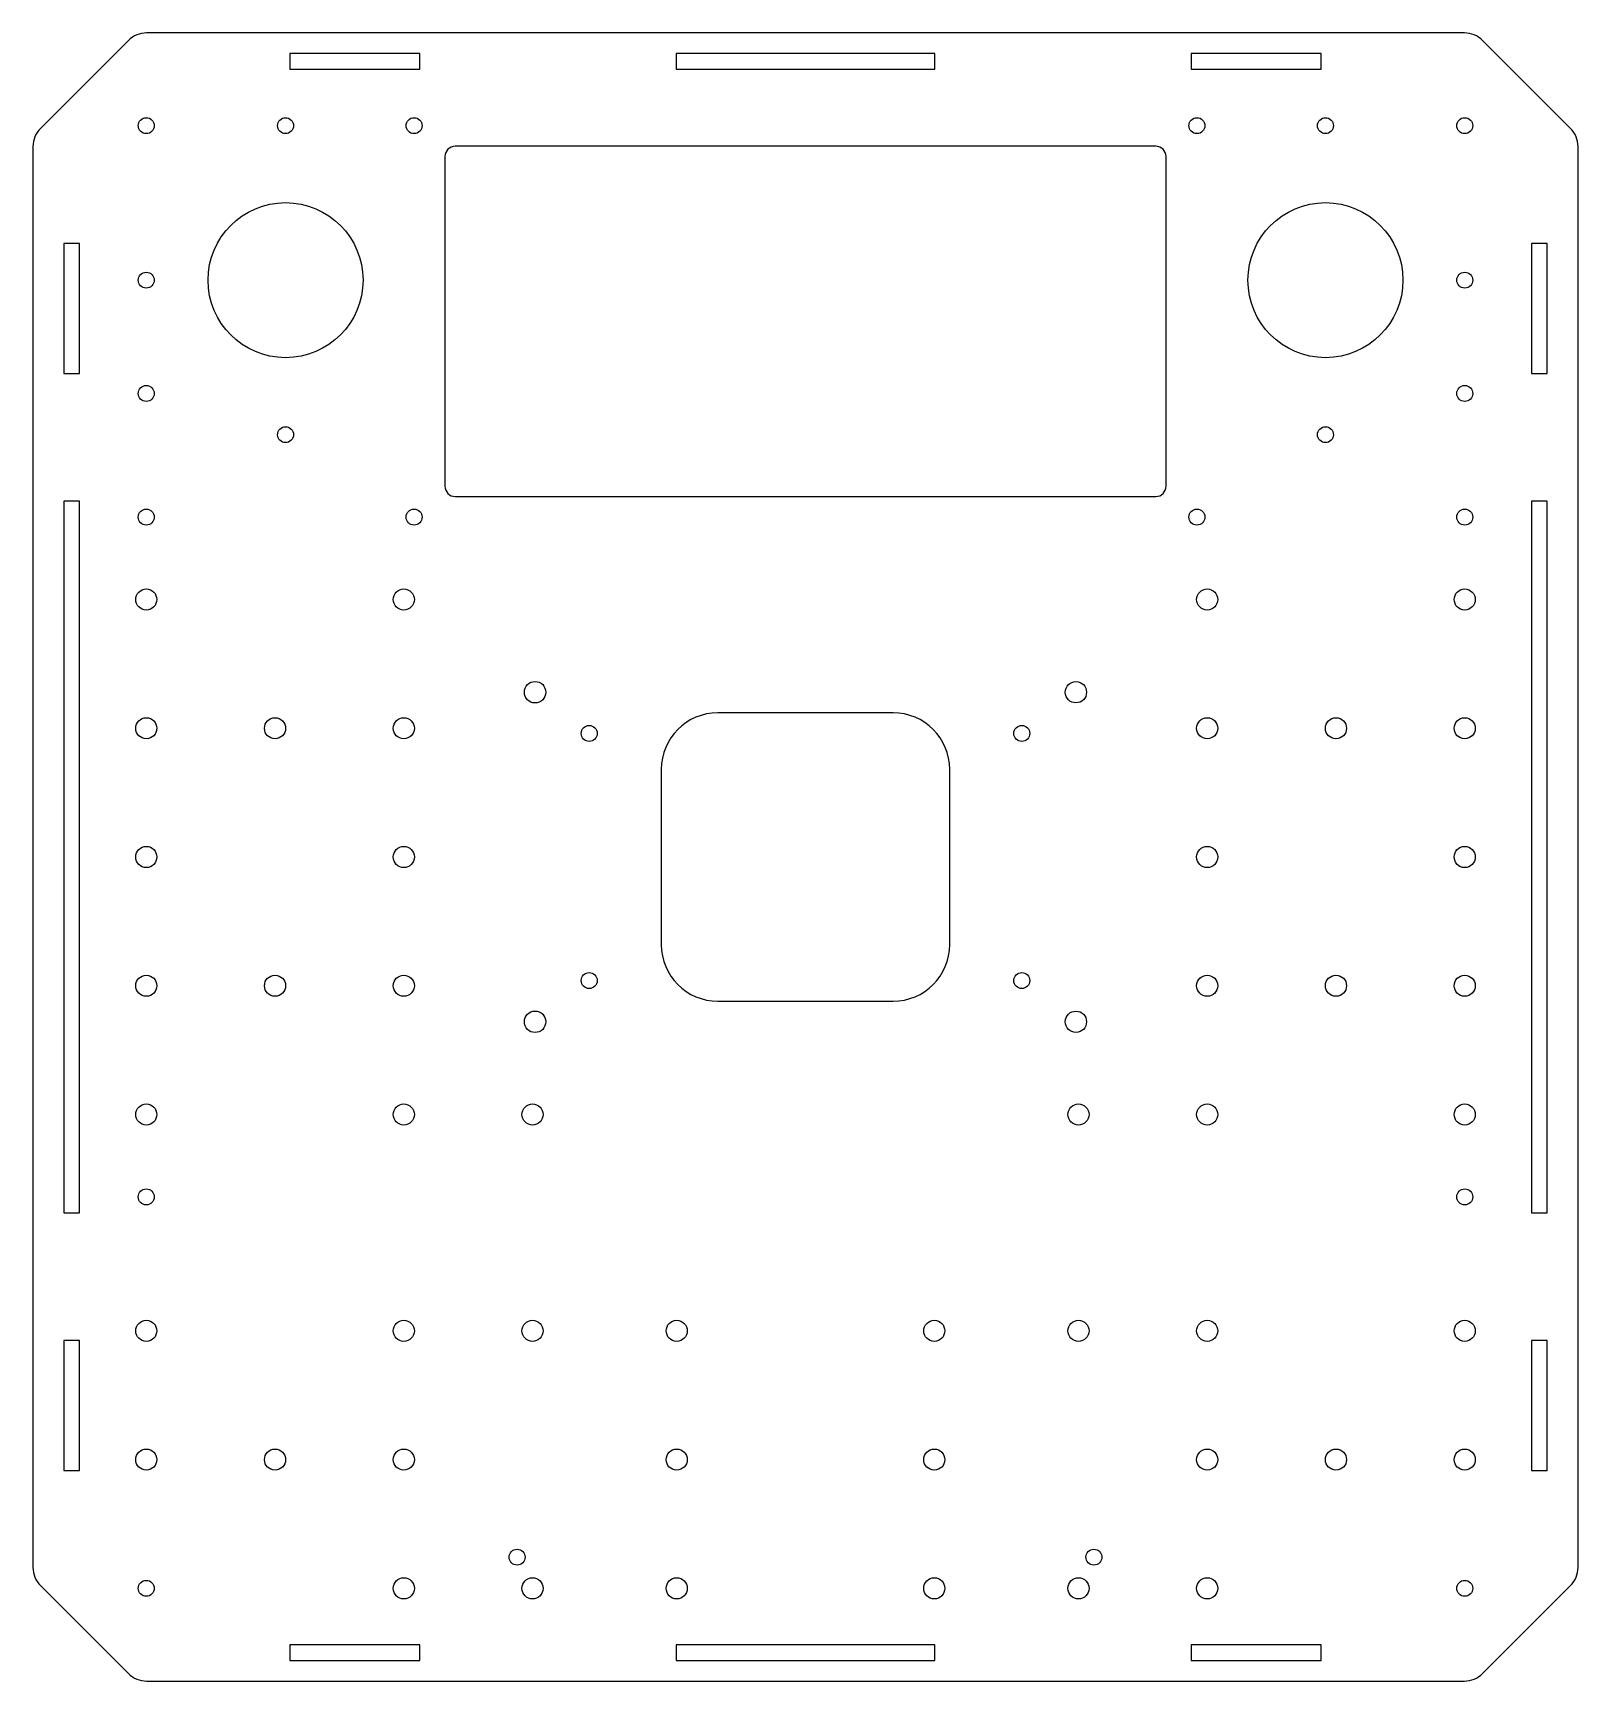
# Model space of a CAD drawing. Header units: millimetres. Extents: x -150 to 150, y -160 to 160.
import ezdxf

# ---------------------------------------------------------------- set-up
doc = ezdxf.new("R2010")
doc.units = ezdxf.units.MM

msp = doc.modelspace()

# ---------------------------------------------------------------- linework, layer by layer
at = {"color": 7, "linetype": 'Continuous', "lineweight": 25}
for p, q in [((-131.46, 158.54), (-148.54, 141.46)), ((127.93, 160), (-127.93, 160)), ((148.54, 141.46), (131.46, 158.54)), ((-74.9, 156), (-100.1, 156)), ((-100.1, 156), (-100.1, 152.95)), ((-74.9, 152.95), (-74.9, 156)), ((-25.1, 156), (-25.1, 152.95)), ((25.1, 156), (-25.1, 156)), ((25.1, 152.95), (25.1, 156)), ((100.1, 156), (74.9, 156)), ((74.9, 156), (74.9, 152.95)), ((100.1, 152.95), (100.1, 156)), ((-100.1, 152.95), (-74.9, 152.95)), ((-25.1, 152.95), (25.1, 152.95)), ((74.9, 152.95), (100.1, 152.95)), ((-150, 137.93), (-150, -137.93)), ((68, 138), (-68, 138)), ((150, -137.93), (150, 137.93)), ((-70, 136), (-70, 72)), ((70, 72), (70, 136)), ((-140.95, 119.1), (-144, 119.1)), ((-144, 119.1), (-144, 93.9)), ((-140.95, 93.9), (-140.95, 119.1)), ((144, 119.1), (140.95, 119.1)), ((140.95, 119.1), (140.95, 93.9)), ((144, 93.9), (144, 119.1)), ((-144, 93.9), (-140.95, 93.9)), ((140.95, 93.9), (144, 93.9)), ((-140.95, 69.1), (-144, 69.1)), ((-144, 69.1), (-144, -69.1)), ((-140.95, -69.1), (-140.95, 69.1)), ((-68, 70), (68, 70)), ((140.95, 69.1), (140.95, -69.1)), ((144, 69.1), (140.95, 69.1)), ((144, -69.1), (144, 69.1)), ((17, 28), (-17, 28)), ((-28, 17), (-28, -17)), ((28, -17), (28, 17)), ((-17, -28), (17, -28)), ((-144, -69.1), (-140.95, -69.1)), ((140.95, -69.1), (144, -69.1)), ((-144, -93.9), (-144, -119.1)), ((-140.95, -93.9), (-144, -93.9)), ((-140.95, -119.1), (-140.95, -93.9)), ((144, -93.9), (140.95, -93.9)), ((140.95, -93.9), (140.95, -119.1)), ((144, -119.1), (144, -93.9)), ((-144, -119.1), (-140.95, -119.1)), ((140.95, -119.1), (144, -119.1)), ((-148.54, -141.46), (-131.46, -158.54)), ((131.46, -158.54), (148.54, -141.46)), ((-100.1, -152.95), (-100.1, -156)), ((-74.9, -152.95), (-100.1, -152.95)), ((-74.9, -156), (-74.9, -152.95)), ((25.1, -152.95), (-25.1, -152.95)), ((-25.1, -152.95), (-25.1, -156)), ((25.1, -156), (25.1, -152.95)), ((100.1, -152.95), (74.9, -152.95)), ((74.9, -152.95), (74.9, -156)), ((100.1, -156), (100.1, -152.95)), ((-100.1, -156), (-74.9, -156)), ((-25.1, -156), (25.1, -156)), ((74.9, -156), (100.1, -156)), ((-127.93, -160), (127.93, -160))]:
    msp.add_line(p, q, dxfattribs=at)
for centre, radius in [((-128, 142), 1.55), ((-100.96, 142), 1.55), ((-76, 142), 1.55), ((76, 142), 1.55), ((100.96, 142), 1.55), ((128, 142), 1.55), ((-100.96, 112), 15.05), ((100.96, 112), 15.05), ((-128, 112), 1.55), ((128, 112), 1.55), ((-128, 90), 1.55), ((128, 90), 1.55), ((-100.96, 82), 1.55), ((100.96, 82), 1.55), ((-128, 66), 1.55), ((-76, 66), 1.55), ((76, 66), 1.55), ((128, 66), 1.55), ((-128, 50), 2.05), ((-78, 50), 2.05), ((78, 50), 2.05), ((128, 50), 2.05), ((-52.5, 32), 2.08), ((52.5, 32), 2.07), ((-128, 25), 2.05), ((-103, 25), 2.05), ((-78, 25), 2.05), ((78, 25), 2.05), ((103, 25), 2.05), ((128, 25), 2.05), ((-42, 24), 1.55), ((42, 24), 1.55), ((-128, 0), 2.05), ((-78, 0), 2.05), ((78, 0), 2.05), ((128, 0), 2.05), ((-128, -25), 2.05), ((-103, -25), 2.05), ((-78, -25), 2.05), ((-42, -24), 1.55), ((42, -24), 1.55), ((78, -25), 2.05), ((103, -25), 2.05), ((128, -25), 2.05), ((-52.5, -32), 2.08), ((52.5, -32), 2.07), ((-128, -50), 2.05), ((-78, -50), 2.05), ((-53, -50), 2.05), ((53, -50), 2.05), ((78, -50), 2.05), ((128, -50), 2.05), ((-128, -66), 1.55), ((128, -66), 1.55), ((-128, -92), 2.05), ((-78, -92), 2.05), ((-53, -92), 2.05), ((-25, -92), 2.05), ((25, -92), 2.05), ((53, -92), 2.05), ((78, -92), 2.05), ((128, -92), 2.05), ((-128, -117), 2.05), ((-103, -117), 2.05), ((-78, -117), 2.05), ((-25, -117), 2.05), ((25, -117), 2.05), ((78, -117), 2.05), ((103, -117), 2.05), ((128, -117), 2.05), ((-56, -135.95), 1.55), ((56, -135.95), 1.55), ((-128, -142), 1.55), ((-78, -142), 2.05), ((-53, -142), 2.05), ((-25, -142), 2.05), ((25, -142), 2.05), ((53, -142), 2.05), ((78, -142), 2.05), ((128, -142), 1.55)]:
    msp.add_circle(centre, radius, dxfattribs=at)
for centre, radius, start, end in [((-127.93, 155), 5, 90, 135), ((127.93, 155), 5, 45, 90), ((-145, 137.93), 5, 135, 180), ((145, 137.93), 5, 0, 45), ((-68, 136), 2, 90, 180), ((68, 136), 2, 0, 90), ((-68, 72), 2, 180, 270), ((68, 72), 2, 270, 0), ((-17, 17), 11, 90, 180), ((17, 17), 11, 0, 90), ((-17, -17), 11, 180, 270), ((17, -17), 11, 270, 0), ((-145, -137.93), 5, 180, 225), ((145, -137.93), 5, 315, 0), ((-127.93, -155), 5, 225, 270), ((127.93, -155), 5, 270, 315)]:
    msp.add_arc(centre, radius, start, end, dxfattribs=at)

doc.saveas('drawing.dxf')
